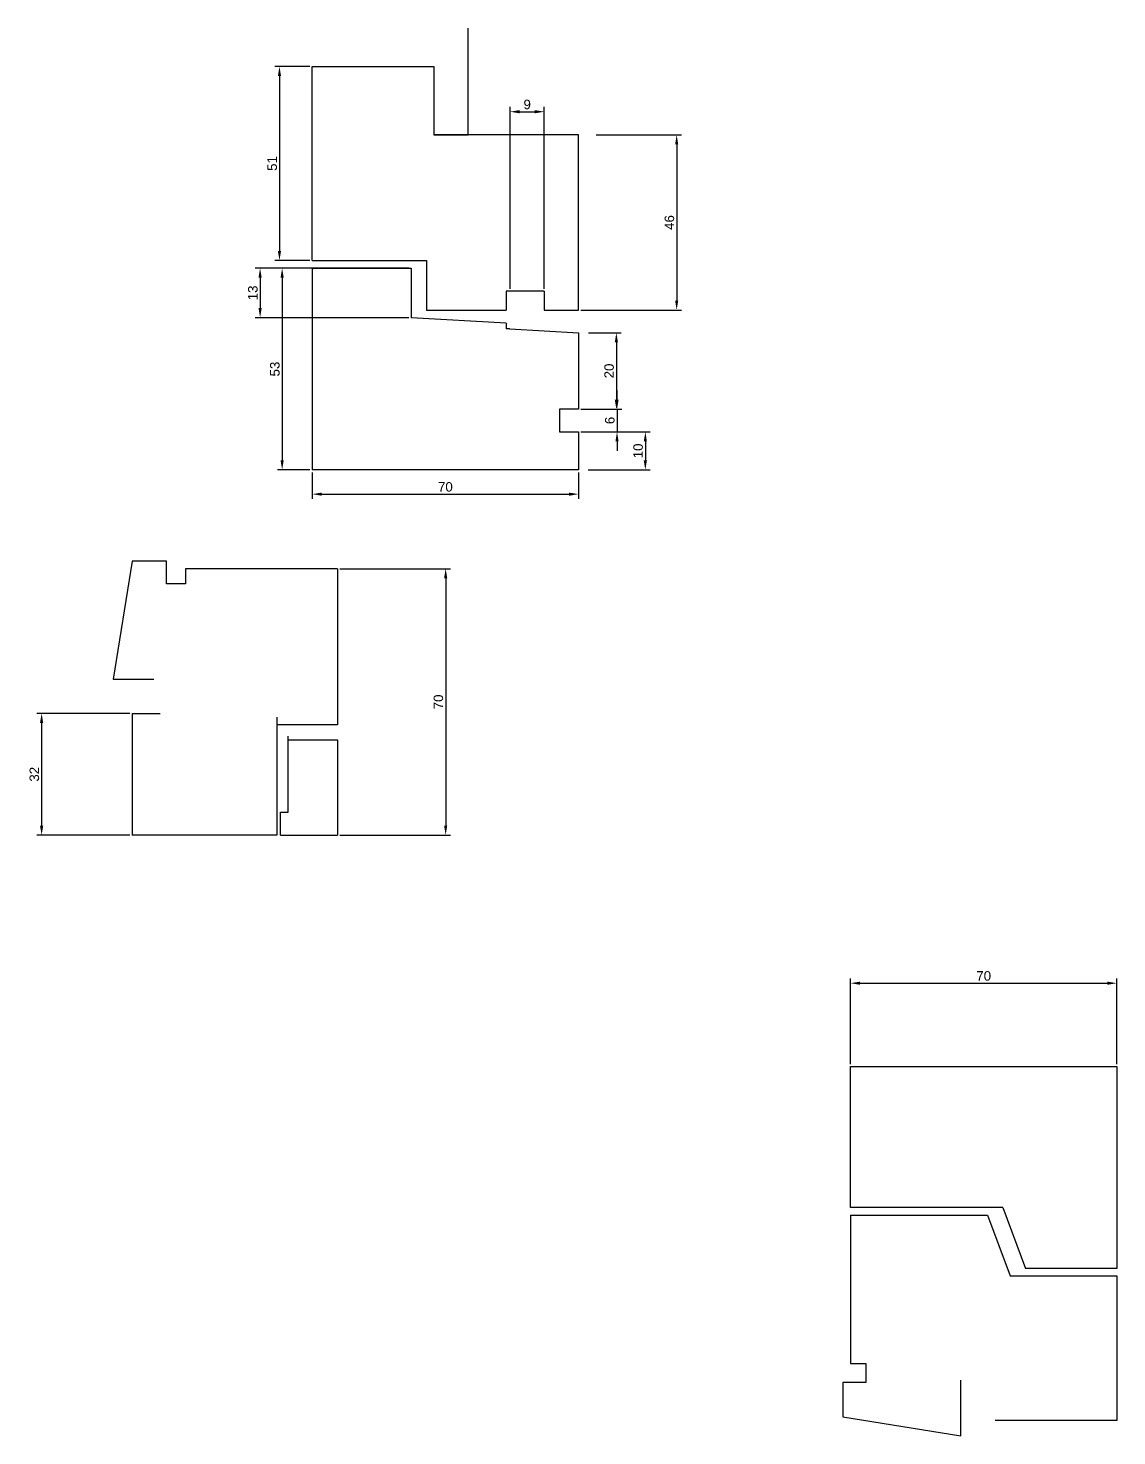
# Model space of a CAD drawing. Header units: millimetres. Extents: x 770 to 2510, y -273 to 2126.
# Drawn here: x 769.6 to 1055.8, y 1756.7 to 2126.5 of the extents above; entities that cross this region are included whole.
import ezdxf

# ---------------------------------------------------------------- set-up
doc = ezdxf.new("R2010")
doc.units = ezdxf.units.MM
doc.layers.add('Kontur', color=7, linetype='Continuous')
doc.layers.add('Målsætning', color=1, linetype='Continuous')
doc.styles.get("Standard").update_dxf_attribs({"font": 'ARIAL.TTF'})
doc.dimstyles.new('ISO-25', dxfattribs={"dimtxt": 2.5, "dimasz": 2.5, "dimexe": 1.25, "dimexo": 0.625, "dimtad": 1, "dimtxsty": 'Standard', "dimcen": 2.5, "dimadec": 0, "dimazin": 0, "dimtfac": 1, "dimtmove": 0, "dimatfit": 3, "dimfxl": 1, "dimarcsym": 0})

# ---------------------------------------------------------------- blocks, each defined once
blk = doc.blocks.new('*D3')
at = {"layer": 'Defpoints', "color": 0, "transparency": 16777216}
for p in [(844.27, 2063.41), (836.37, 2010.41), (844.27, 2010.41)]:
    blk.add_point(p, dxfattribs=at)
at = {"layer": 'Målsætning', "color": 0, "lineweight": -2, "transparency": 16777216}
for p, q in [((843.65, 2063.41), (835.12, 2063.41)), ((836.37, 2060.91), (836.37, 2012.91)), ((843.65, 2010.41), (835.12, 2010.41))]:
    blk.add_line(p, q, dxfattribs=at)
at = {"layer": 'Målsætning', "color": 0, "transparency": 16777216}
for points in [[(835.95, 2060.91), (836.78, 2060.91), (836.37, 2063.41)], [(835.95, 2012.91), (836.78, 2012.91), (836.37, 2010.41)]]:
    blk.add_solid(points, dxfattribs=at)
at = {"layer": 'Målsætning', "color": 0, "transparency": 16777216, "insert": (834.47, 2036.91), "char_height": 2.5, "attachment_point": 5, "rotation": 90}
blk.add_mtext('53', dxfattribs=at)
blk = doc.blocks.new('*D4')
at = {"layer": 'Defpoints', "color": 0, "transparency": 16777216}
for p in [(916.27, 2046.41), (914.27, 2026.41), (924.21, 2026.41)]:
    blk.add_point(p, dxfattribs=at)
at = {"layer": 'Målsætning', "color": 0, "lineweight": -2, "transparency": 16777216}
for p, q in [((916.9, 2046.41), (925.46, 2046.41)), ((924.21, 2043.91), (924.21, 2028.91)), ((914.9, 2026.41), (925.46, 2026.41))]:
    blk.add_line(p, q, dxfattribs=at)
at = {"layer": 'Målsætning', "color": 0, "transparency": 16777216}
for points in [[(923.79, 2043.91), (924.63, 2043.91), (924.21, 2046.41)], [(923.79, 2028.91), (924.63, 2028.91), (924.21, 2026.41)]]:
    blk.add_solid(points, dxfattribs=at)
at = {"layer": 'Målsætning', "color": 0, "transparency": 16777216, "insert": (922.31, 2036.41), "char_height": 2.5, "attachment_point": 5, "rotation": 90}
blk.add_mtext('20', dxfattribs=at)
blk = doc.blocks.new('*D5')
at = {"layer": 'Defpoints', "color": 0, "transparency": 16777216}
for p in [(914.27, 2020.41), (916.21, 2010.41), (931.83, 2010.41)]:
    blk.add_point(p, dxfattribs=at)
at = {"layer": 'Målsætning', "color": 0, "lineweight": -2, "transparency": 16777216}
for p, q in [((914.9, 2020.41), (933.08, 2020.41)), ((931.83, 2017.91), (931.83, 2012.91)), ((916.84, 2010.41), (933.08, 2010.41))]:
    blk.add_line(p, q, dxfattribs=at)
at = {"layer": 'Målsætning', "color": 0, "transparency": 16777216}
for points in [[(931.41, 2017.91), (932.24, 2017.91), (931.83, 2020.41)], [(931.41, 2012.91), (932.24, 2012.91), (931.83, 2010.41)]]:
    blk.add_solid(points, dxfattribs=at)
at = {"layer": 'Målsætning', "color": 0, "transparency": 16777216, "insert": (929.93, 2015.41), "char_height": 2.5, "attachment_point": 5, "rotation": 90}
blk.add_mtext('10', dxfattribs=at)
blk = doc.blocks.new('*D12')
at = {"layer": 'Defpoints', "color": 0, "transparency": 16777216}
for p in [(1055.76, 1875.58), (985.76, 1853.67), (1055.76, 1853.67)]:
    blk.add_point(p, dxfattribs=at)
at = {"layer": 'Målsætning', "color": 0, "lineweight": -2, "transparency": 16777216}
for p, q in [((985.76, 1854.3), (985.76, 1876.83)), ((988.26, 1875.58), (1053.26, 1875.58)), ((1055.76, 1854.3), (1055.76, 1876.83))]:
    blk.add_line(p, q, dxfattribs=at)
at = {"layer": 'Målsætning', "color": 0, "transparency": 16777216}
for points in [[(988.26, 1875.99), (988.26, 1875.16), (985.76, 1875.58)], [(1053.26, 1875.99), (1053.26, 1875.16), (1055.76, 1875.58)]]:
    blk.add_solid(points, dxfattribs=at)
at = {"layer": 'Målsætning', "color": 0, "transparency": 16777216, "insert": (1020.76, 1877.48), "char_height": 2.5, "attachment_point": 5}
blk.add_mtext('70', dxfattribs=at)
blk = doc.blocks.new('*D15')
at = {"layer": 'Defpoints', "color": 0, "transparency": 16777216}
for p in [(916.21, 2026.41), (916.21, 2020.41), (924.39, 2020.41)]:
    blk.add_point(p, dxfattribs=at)
at = {"layer": 'Målsætning', "color": 0, "lineweight": -2, "transparency": 16777216}
for p, q in [((924.39, 2028.91), (924.39, 2031.41)), ((916.84, 2026.41), (925.64, 2026.41)), ((924.39, 2026.41), (924.39, 2020.41)), ((916.84, 2020.41), (925.64, 2020.41)), ((924.39, 2017.91), (924.39, 2015.41))]:
    blk.add_line(p, q, dxfattribs=at)
at = {"layer": 'Målsætning', "color": 0, "transparency": 16777216}
for points in [[(923.97, 2028.91), (924.8, 2028.91), (924.39, 2026.41)], [(923.97, 2017.91), (924.8, 2017.91), (924.39, 2020.41)]]:
    blk.add_solid(points, dxfattribs=at)
at = {"layer": 'Målsætning', "color": 0, "transparency": 16777216, "insert": (922.49, 2023.41), "char_height": 2.5, "attachment_point": 5, "rotation": 90}
blk.add_mtext('6', dxfattribs=at)
blk = doc.blocks.new('*D17')
at = {"layer": 'Defpoints', "color": 0, "transparency": 16777216}
for p in [(870.27, 2063.41), (830.57, 2050.41), (870.27, 2050.41)]:
    blk.add_point(p, dxfattribs=at)
at = {"layer": 'Målsætning', "color": 0, "lineweight": -2, "transparency": 16777216}
for p, q in [((869.65, 2063.41), (829.32, 2063.41)), ((830.57, 2060.91), (830.57, 2052.91)), ((869.65, 2050.41), (829.32, 2050.41))]:
    blk.add_line(p, q, dxfattribs=at)
at = {"layer": 'Målsætning', "color": 0, "transparency": 16777216}
for points in [[(830.16, 2060.91), (830.99, 2060.91), (830.57, 2063.41)], [(830.16, 2052.91), (830.99, 2052.91), (830.57, 2050.41)]]:
    blk.add_solid(points, dxfattribs=at)
at = {"layer": 'Målsætning', "color": 0, "transparency": 16777216, "insert": (828.67, 2056.91), "char_height": 2.5, "attachment_point": 5, "rotation": 90}
blk.add_mtext('13', dxfattribs=at)
blk = doc.blocks.new('*D18')
at = {"layer": 'Defpoints', "color": 0, "transparency": 16777216}
for p in [(905.27, 2104.51), (896.27, 2057.41), (905.27, 2057.41)]:
    blk.add_point(p, dxfattribs=at)
at = {"layer": 'Målsætning', "color": 0, "lineweight": -2, "transparency": 16777216}
for p, q in [((896.27, 2058.03), (896.27, 2105.76)), ((898.77, 2104.51), (902.77, 2104.51)), ((905.27, 2058.03), (905.27, 2105.76))]:
    blk.add_line(p, q, dxfattribs=at)
at = {"layer": 'Målsætning', "color": 0, "transparency": 16777216}
for points in [[(898.77, 2104.93), (898.77, 2104.09), (896.27, 2104.51)], [(902.77, 2104.93), (902.77, 2104.09), (905.27, 2104.51)]]:
    blk.add_solid(points, dxfattribs=at)
at = {"layer": 'Målsætning', "color": 0, "transparency": 16777216, "insert": (900.77, 2106.41), "char_height": 2.5, "attachment_point": 5}
blk.add_mtext('9', dxfattribs=at)
blk = doc.blocks.new('*D23')
at = {"layer": 'Defpoints', "color": 0, "transparency": 16777216}
for p in [(844.27, 2010.41), (914.27, 2010.41), (914.27, 2004.05)]:
    blk.add_point(p, dxfattribs=at)
at = {"layer": 'Målsætning', "color": 0, "lineweight": -2, "transparency": 16777216}
for p, q in [((844.27, 2009.78), (844.27, 2002.8)), ((914.27, 2009.78), (914.27, 2002.8)), ((846.77, 2004.05), (911.77, 2004.05))]:
    blk.add_line(p, q, dxfattribs=at)
at = {"layer": 'Målsætning', "color": 0, "transparency": 16777216}
for points in [[(846.77, 2004.46), (846.77, 2003.63), (844.27, 2004.05)], [(911.77, 2004.46), (911.77, 2003.63), (914.27, 2004.05)]]:
    blk.add_solid(points, dxfattribs=at)
at = {"layer": 'Målsætning', "color": 0, "transparency": 16777216, "insert": (879.27, 2005.95), "char_height": 2.5, "attachment_point": 5}
blk.add_mtext('70', dxfattribs=at)
blk = doc.blocks.new('*D25')
at = {"layer": 'Defpoints', "color": 0, "transparency": 16777216}
for p in [(844.27, 2116.41), (835.66, 2065.41), (844.27, 2065.41)]:
    blk.add_point(p, dxfattribs=at)
at = {"layer": 'Målsætning', "color": 0, "lineweight": -2, "transparency": 16777216}
for p, q in [((843.65, 2116.41), (834.41, 2116.41)), ((835.66, 2113.91), (835.66, 2067.91)), ((843.65, 2065.41), (834.41, 2065.41))]:
    blk.add_line(p, q, dxfattribs=at)
at = {"layer": 'Målsætning', "color": 0, "transparency": 16777216}
for points in [[(835.25, 2113.91), (836.08, 2113.91), (835.66, 2116.41)], [(835.25, 2067.91), (836.08, 2067.91), (835.66, 2065.41)]]:
    blk.add_solid(points, dxfattribs=at)
at = {"layer": 'Målsætning', "color": 0, "transparency": 16777216, "insert": (833.76, 2090.91), "char_height": 2.5, "attachment_point": 5, "rotation": 90}
blk.add_mtext('51', dxfattribs=at)
blk = doc.blocks.new('*D26')
at = {"layer": 'Defpoints', "color": 0, "transparency": 16777216}
for p in [(918.27, 2098.41), (914.27, 2052.41), (940.06, 2052.41)]:
    blk.add_point(p, dxfattribs=at)
at = {"layer": 'Målsætning', "color": 0, "lineweight": -2, "transparency": 16777216}
for p, q in [((918.9, 2098.41), (941.31, 2098.41)), ((940.06, 2095.91), (940.06, 2054.91)), ((914.9, 2052.41), (941.31, 2052.41))]:
    blk.add_line(p, q, dxfattribs=at)
at = {"layer": 'Målsætning', "color": 0, "transparency": 16777216}
for points in [[(939.64, 2095.91), (940.47, 2095.91), (940.06, 2098.41)], [(939.64, 2054.91), (940.47, 2054.91), (940.06, 2052.41)]]:
    blk.add_solid(points, dxfattribs=at)
at = {"layer": 'Målsætning', "color": 0, "transparency": 16777216, "insert": (938.16, 2075.41), "char_height": 2.5, "attachment_point": 5, "rotation": 90}
blk.add_mtext('46', dxfattribs=at)
blk = doc.blocks.new('*D29')
at = {"layer": 'Defpoints', "color": 0, "transparency": 16777216}
for p in [(850.94, 1984.47), (850.94, 1914.47), (879.35, 1914.47)]:
    blk.add_point(p, dxfattribs=at)
at = {"layer": 'Målsætning', "color": 0, "lineweight": -2, "transparency": 16777216}
for p, q in [((851.56, 1984.47), (880.6, 1984.47)), ((879.35, 1981.97), (879.35, 1916.97)), ((851.56, 1914.47), (880.6, 1914.47))]:
    blk.add_line(p, q, dxfattribs=at)
at = {"layer": 'Målsætning', "color": 0, "transparency": 16777216}
for points in [[(878.93, 1981.97), (879.76, 1981.97), (879.35, 1984.47)], [(878.93, 1916.97), (879.76, 1916.97), (879.35, 1914.47)]]:
    blk.add_solid(points, dxfattribs=at)
at = {"layer": 'Målsætning', "color": 0, "transparency": 16777216, "insert": (877.44, 1949.47), "char_height": 2.5, "attachment_point": 5, "rotation": 90}
blk.add_mtext('70', dxfattribs=at)
blk = doc.blocks.new('*D32')
at = {"layer": 'Defpoints', "color": 0, "transparency": 16777216}
for p in [(796.94, 1946.47), (773.15, 1914.47), (796.94, 1914.47)]:
    blk.add_point(p, dxfattribs=at)
at = {"layer": 'Kontur', "color": 0, "lineweight": -2, "transparency": 16777216}
for p, q in [((796.31, 1946.47), (771.9, 1946.47)), ((773.15, 1943.97), (773.15, 1916.97)), ((796.31, 1914.47), (771.9, 1914.47))]:
    blk.add_line(p, q, dxfattribs=at)
at = {"layer": 'Kontur', "color": 0, "transparency": 16777216}
for points in [[(772.73, 1943.97), (773.57, 1943.97), (773.15, 1946.47)], [(772.73, 1916.97), (773.57, 1916.97), (773.15, 1914.47)]]:
    blk.add_solid(points, dxfattribs=at)
at = {"layer": 'Kontur', "color": 0, "transparency": 16777216, "insert": (771.25, 1930.47), "char_height": 2.5, "attachment_point": 5, "rotation": 90}
blk.add_mtext('32', dxfattribs=at)

msp = doc.modelspace()

# ---------------------------------------------------------------- linework, layer by layer
msp.add_line((895.238, 2048.954), (895.238, 2047.454))
at = {"layer": 'Kontur'}
for p, q in [((885.274, 2098.407), (885.274, 2126.465)), ((844.274, 2065.407), (844.274, 2116.407)), ((844.274, 2116.407), (876.274, 2116.407)), ((876.274, 2116.407), (876.274, 2098.407)), ((914.274, 2098.407), (876.274, 2098.407)), ((876.274, 2098.407), (885.274, 2098.407)), ((914.274, 2052.407), (914.274, 2098.407)), ((844.274, 2065.407), (874.274, 2065.407)), ((874.274, 2065.407), (874.274, 2052.407)), ((844.274, 2063.407), (870.274, 2063.407)), ((844.274, 2063.407), (844.274, 2010.407)), ((870.274, 2063.407), (870.274, 2050.407)), ((905.274, 2057.407), (895.274, 2057.407)), ((895.274, 2057.407), (895.274, 2052.407)), ((905.274, 2057.407), (905.274, 2052.407)), ((874.274, 2052.407), (895.274, 2052.407)), ((905.274, 2052.407), (914.274, 2052.407)), ((895.238, 2048.954), (870.274, 2050.407)), ((896.238, 2047.454), (895.238, 2047.454)), ((896.238, 2047.454), (914.274, 2046.407)), ((914.274, 2046.407), (914.274, 2026.407)), ((914.274, 2026.407), (909.274, 2026.407)), ((909.274, 2026.407), (909.274, 2020.407)), ((909.274, 2020.407), (914.274, 2020.407)), ((914.274, 2020.407), (914.274, 2010.407)), ((914.274, 2010.407), (844.274, 2010.407)), ((796.937, 1986.47), (791.937, 1955.47)), ((805.937, 1986.47), (796.937, 1986.47)), ((805.937, 1980.47), (805.937, 1986.47)), ((850.937, 1984.47), (810.937, 1984.47)), ((810.937, 1984.47), (810.937, 1980.47)), ((850.937, 1984.47), (850.937, 1943.47)), ((810.937, 1980.47), (805.937, 1980.47)), ((791.937, 1955.47), (802.682, 1955.47)), ((796.937, 1946.47), (804.289, 1946.47)), ((796.937, 1946.47), (796.937, 1914.47)), ((834.937, 1945.47), (834.937, 1914.47)), ((850.937, 1945.47), (850.937, 1943.47)), ((850.937, 1943.47), (834.937, 1943.47)), ((837.937, 1920.47), (837.937, 1940.47)), ((837.937, 1939.47), (850.937, 1939.47)), ((850.937, 1939.47), (850.937, 1914.47)), ((835.937, 1914.47), (835.937, 1920.47)), ((835.937, 1920.47), (837.937, 1920.47)), ((834.937, 1914.47), (796.937, 1914.47)), ((835.937, 1914.47), (850.937, 1914.47)), ((985.756, 1853.673), (1055.756, 1853.673)), ((985.756, 1816.673), (985.756, 1853.673)), ((1055.756, 1853.673), (1055.756, 1800.673)), ((1025.756, 1816.673), (985.756, 1816.673)), ((1025.756, 1816.673), (1031.756, 1800.673)), ((985.756, 1814.673), (1021.756, 1814.673)), ((985.756, 1814.673), (985.756, 1775.673)), ((1021.756, 1814.673), (1027.756, 1798.673)), ((1027.756, 1798.673), (1055.756, 1798.673)), ((1055.756, 1800.673), (1031.756, 1800.673)), ((1055.756, 1798.673), (1055.756, 1760.673)), ((985.756, 1775.673), (989.756, 1775.673)), ((989.756, 1775.673), (989.756, 1770.673)), ((989.756, 1770.673), (983.756, 1770.673)), ((983.756, 1770.673), (983.756, 1761.673)), ((1014.756, 1756.673), (1014.756, 1771.264)), ((983.756, 1761.673), (1014.756, 1756.673)), ((1055.756, 1760.673), (1023.756, 1760.673))]:
    msp.add_line(p, q, dxfattribs=at)

# ---------------------------------------------------------------- dimensions: what is measured, and where the dimension line sits
dim = msp.add_linear_dim(base=(773.15, 1914.47), p1=(796.937, 1946.47), p2=(796.937, 1914.47), angle=90, dimstyle='ISO-25', dxfattribs=at)
dim.commit()
dim.dimension.update_dxf_attribs({"geometry": '*D32', "text_midpoint": (771.248, 1930.47)})
at = {"layer": 'Målsætning'}
for base, p1, p2, picture, middle in [((835.663, 2065.407), (844.274, 2116.407), (844.274, 2065.407), '*D25', (833.762, 2090.907)), ((940.058, 2052.407), (918.274, 2098.407), (914.274, 2052.407), '*D26', (938.156, 2075.407)), ((830.573, 2050.407), (870.274, 2063.407), (870.274, 2050.407), '*D17', (828.67, 2056.907)), ((836.368, 2010.407), (844.274, 2063.407), (844.274, 2010.407), '*D3', (834.466, 2036.907)), ((924.21, 2026.407), (916.274, 2046.407), (914.274, 2026.407), '*D4', (922.308, 2036.407)), ((924.387, 2020.407), (916.211, 2026.407), (916.211, 2020.407), '*D15', (922.485, 2023.407)), ((931.827, 2010.407), (914.274, 2020.407), (916.211, 2010.407), '*D5', (929.926, 2015.407)), ((879.346, 1914.47), (850.937, 1984.47), (850.937, 1914.47), '*D29', (877.445, 1949.47))]:
    dim = msp.add_linear_dim(base=base, p1=p1, p2=p2, angle=90, dimstyle='ISO-25', dxfattribs=at)
    dim.commit()
    dim.dimension.update_dxf_attribs({"geometry": picture, "text_midpoint": middle})
for base, p1, p2, picture, middle in [((905.274, 2104.511), (896.274, 2057.407), (905.274, 2057.407), '*D18', (900.774, 2106.412)), ((914.274, 2004.046), (844.274, 2010.407), (914.274, 2010.407), '*D23', (879.274, 2005.948))]:
    dim = msp.add_linear_dim(base=base, p1=p1, p2=p2, dimstyle='ISO-25', dxfattribs=at)
    dim.commit()
    dim.dimension.update_dxf_attribs({"geometry": picture, "text_midpoint": middle})
dim = msp.add_linear_dim(base=(1055.756, 1875.576), p1=(985.756, 1853.673), p2=(1055.756, 1853.673), dimstyle='ISO-25', dxfattribs=at)
dim.commit()
dim.dimension.update_dxf_attribs({"geometry": '*D12', "text_midpoint": (1020.756, 1875.576), "dimtype": 160})

doc.saveas('drawing.dxf')
